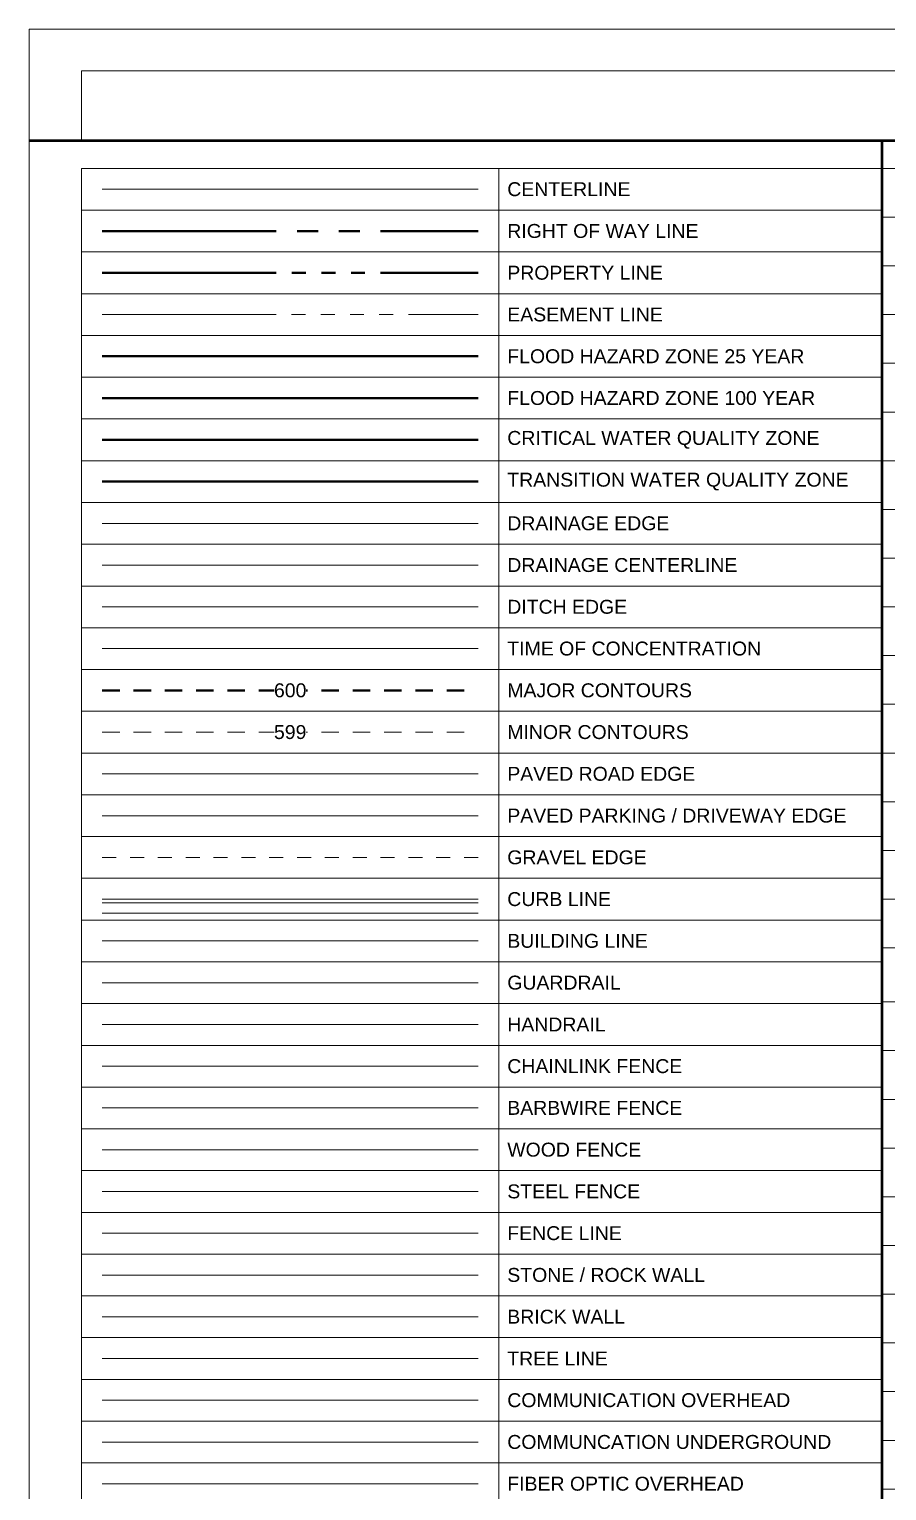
# Model space of a CAD drawing. Extents: x 2.2 to 31, y 0.8 to 21.8.
# Drawn here: x 2.22 to 8.39, y 11.3 to 21.8 of the extents above; entities that cross this region are included whole.
import ezdxf

# ---------------------------------------------------------------- set-up
doc = ezdxf.new("R2010")
doc.units = 0
doc.header["$MEASUREMENT"] = 0
for name, pattern in [('ESMT', [2, 1.25, -0.11, 0.05, -0.11, 0.05, -0.11, 0.05, -0.11, 0.05, -0.11]), ('HIDN-2', [0.175, 0.125, -0.05]), ('HIDN-4', [0.08125, 0.03125, -0.05]), ('PROP', [2, 1.25, -0.1125, 0.1, -0.1125, 0.1, -0.1125, 0.1, -0.1125]), ('RWAY', [2, 1.25, -0.15, 0.15, -0.15, 0.15, -0.15])]:
    doc.linetypes.add(name, pattern=pattern)
doc.layers.get('0').update_dxf_attribs({"lineweight": 20, "true_color": 0xfaaafa})
doc.layers.get('Defpoints').update_dxf_attribs({"color": 111, "lineweight": 20})
for name, color, linetype, lineweight in [('C-HYDR-TMOC-E', 123, 'TOC-E', 20), ('G-ANNO-TABL', 130, 'Continuous', 40), ('G-ANNO-TTBL', 130, 'Continuous', 50), ('V-BLDG-OTLN', 53, 'BLDG', 20), ('V-BLDG-RAIL', 53, 'RAIL-FEAT', 20), ('V-BLIN-CNTR', 13, 'BLIN-CNTR', 20), ('V-COMM-OVHD', 43, 'COMM-OVHD-E', 20), ('V-COMM-UNDR', 43, 'COMM-UNDR-E', 20), ('V-CURB-BACK', 33, 'Continuous', 20), ('V-CURB-EDGE', 53, 'Continuous', 20), ('V-CURB-FACE', 43, 'Continuous', 20), ('V-DRAN-CNTR', 113, 'DRNG-FLOW', 20), ('V-DRAN-LINE', 113, 'DRNG-E', 20), ('V-DTCH-LINE', 113, 'DDDT-4', 20), ('V-ESMT-LINE', 213, 'ESMT', 20), ('V-FENC-BWIR', 233, 'FENC-BWIR', 20), ('V-FENC-LINE', 233, 'FENC-LDTY', 20), ('V-FENC-LINK', 233, 'FENC-CLNK', 20), ('V-FENC-STEL', 233, 'FENC-STEL', 20), ('V-FENC-WOOD', 233, 'FENC-WOOD', 20), ('V-FIBR-OVHD', 43, 'FIBR-OVHD-E', 20), ('V-FLHA-025Y', 123, 'FLHA-025Y-E', 40), ('V-FLHA-100Y', 124, 'FLHA-100Y-E', 40), ('V-GRAL-LINE', 243, 'GRAL', 20), ('V-PLNT-TRLN', 83, 'TRLN', 20), ('V-PRKG-ASPH', 203, 'Continuous', 20), ('V-PROP-LINE', 43, 'PROP', 40), ('V-ROAD-ASPH', 203, 'PVMT', 20), ('V-ROAD-UPVD', 223, 'HIDN-4', 20), ('V-RWAY-LINE', 33, 'RWAY', 40), ('V-TOPO-MAJR', 253, 'HIDN-2', 40), ('V-TOPO-MAJR-TEXT', 253, 'Continuous', 40), ('V-TOPO-MINR', 254, 'HIDN-2', 20), ('V-WALL-BRCK', 243, 'WALL-BRCK', 20), ('V-WALL-ROCK', 243, 'WALL-STON', 20), ('V-WWAY-WQCZ', 113, 'CWQZ-E', 40), ('V-WWAY-WQTZ', 113, 'WQTZ-E', 40)]:
    doc.layers.add(name, color=color, linetype=linetype, lineweight=lineweight)
doc.layers.add('G-NPLT', color=252, linetype='Continuous', lineweight=20, plot=False)
doc.styles.add('COA', font='arial.ttf')
doc.styles.add('COA_Existing', font='arial.ttf', dxfattribs={"height": 2})
doc.styles.add('COA_Line', font='simplex.shx')
doc.linetypes.add('BLDG', pattern='A,0.15,[60,COA_ESD,S=0.1,R=90,X=0,Y=0.015],0', length=0.15)
doc.linetypes.add('BLIN-CNTR', pattern='A,0.75,-0.125,0.125,-0.125,0.75,["C",COA_Existing,S=0.05,R=0,X=0.025,Y=-0.05],0,["L",COA_Existing,S=0.05,R=0,X=0.055,Y=-0.085],-0.15', length=2.025)
doc.linetypes.add('COMM-OVHD-E', pattern='A,1.25,["C OH",COA_Existing,S=0.05,R=0,X=0.025,Y=-0.05],-0.4', length=1.65)
doc.linetypes.add('COMM-UNDR-E', pattern='A,1.25,["C UG",COA_Existing,S=0.05,R=0,X=0.025,Y=-0.05],-0.4', length=1.65)
doc.linetypes.add('CWQZ-E', pattern='A,0.2,-0.0625,0.2,-0.0625,0.2,-0.0625,0.2,-0.0625,0.2,["CWQZ",COA_Existing,S=0.05,R=0,X=0.025,Y=-0.05],-0.45', length=1.7)
doc.linetypes.add('DDDT-4', pattern='A,0.0625,-0.03125,["●",COA_Existing,S=0.025,R=0,X=-0.0175,Y=-0.0175],-0.03125,["●",COA_Existing,S=0.025,R=0,X=-0.0175,Y=-0.0175],-0.03125', length=0.15625)
doc.linetypes.add('DRNG-E', pattern='A,1.25,["DR",COA_Existing,S=0.05,R=0,X=0.025,Y=-0.05],-0.25', length=1.5)
doc.linetypes.add('DRNG-FLOW', pattern='A,1.25,[">",COA_Line,S=0.1,R=0,X=0,Y=-0.0428],-0.1,0.075,-0.05,0.075,-0.05,0.075,-0.05,0.075,-0.05', length=1.85)
doc.linetypes.add('FENC-BWIR', pattern='A,0.45,["X",COA_Line,S=0.1,R=0,X=0.015,Y=-0.05],-0.1,0.45', length=1)
doc.linetypes.add('FENC-CLNK', pattern='A,0.45,[133,COA_ESD,S=0.05,R=0,X=0,Y=0],-0.1,0.45', length=1)
doc.linetypes.add('FENC-LDTY', pattern='A,0.45,[133,COA_ESD,S=0.03,R=0,X=0.02,Y=0],-0.1,[133,COA_ESD,S=0.05,R=0,X=-0.1,Y=0],0.45', length=1)
doc.linetypes.add('FENC-STEL', pattern='A,0.45,[132,COA_ESD,S=0.05,R=0,X=0,Y=0],-0.1,0.45', length=1)
doc.linetypes.add('FENC-WOOD', pattern='A,0.45,["//",COA_Line,S=0.08,R=0,X=-0.03,Y=-0.04],-0.1,0.45', length=1)
doc.linetypes.add('FIBR-OVHD-E', pattern='A,1.25,["FO OH",COA_Existing,S=0.05,R=0,X=0.025,Y=-0.05],-0.5', length=1.75)
doc.linetypes.add('FLHA-025Y-E', pattern='A,0.6,-0.05,0.6,["25Y",COA_Existing,S=0.05,R=0,X=0.025,Y=-0.05],-0.275', length=1.525)
doc.linetypes.add('FLHA-100Y-E', pattern='A,0.6,-0.05,0.6,["100Y",COA_Existing,S=0.05,R=0,X=0.025,Y=-0.05],-0.35', length=1.6)
doc.linetypes.add('GRAL', pattern='A,0.45,[133,COA_ESD,S=0.035,R=270,X=0,Y=0],0.45', length=0.9)
doc.linetypes.add('PVMT', pattern='A,1.25,[70,COA_ESD,S=0.1,R=180,X=0,Y=0],0', length=1.25)
doc.linetypes.add('RAIL-FEAT', pattern='A,0.45,[133,COA_ESD,S=0.035,R=0,X=0,Y=0],-0.07', length=0.52)
doc.linetypes.add('TOC-E', pattern='A,1.25,["TC",COA_Existing,S=0.05,R=0,X=0.025,Y=-0.05],-0.25', length=1.5)
doc.linetypes.add('TRLN', pattern='A,0.0001,[160,COA_ESD,S=0.12,R=0,X=0.12,Y=0],-0.24', length=0.2401)
doc.linetypes.add('WALL-BRCK', pattern='A,0.0001,[105,COA_ESD,S=0.05,R=0,X=0,Y=-0.04375],-0.2', length=0.2001)
doc.linetypes.add('WALL-STON', pattern='A,0.0001,[131,COA_ESD,S=1,R=0,X=0.06,Y=0],-0.125', length=0.1251)
doc.linetypes.add('WQTZ-E', pattern='A,0.2,-0.0625,0.2,-0.0625,0.2,-0.0625,0.2,-0.0625,0.2,["WQTZ",COA_Existing,S=0.05,R=0,X=0.025,Y=-0.05],-0.45', length=1.7)

# ---------------------------------------------------------------- blocks, each defined once
blk = doc.blocks.new('*T181')
at = {"layer": 'Defpoints', "color": 8, "linetype": 'ByBlock', "lineweight": 0, "transparency": 16777216}
for p, q in [((0, 0), (5.75, 0)), ((0, 0), (0, -15.9)), ((3, 0), (3, -15.9)), ((5.75, 0), (5.75, -15.9)), ((0, -0.3), (5.75, -0.3)), ((0, -0.6), (5.75, -0.6)), ((0, -0.9), (5.75, -0.9)), ((0, -1.2), (5.75, -1.2)), ((0, -1.5), (5.75, -1.5)), ((0, -1.8), (5.75, -1.8)), ((0, -2.1), (5.75, -2.1)), ((0, -2.4), (5.75, -2.4)), ((0, -2.7), (5.75, -2.7)), ((0, -3), (5.75, -3)), ((0, -3.3), (5.75, -3.3)), ((0, -3.6), (5.75, -3.6)), ((0, -3.9), (5.75, -3.9)), ((0, -4.2), (5.75, -4.2)), ((0, -4.5), (5.75, -4.5)), ((0, -4.8), (5.75, -4.8)), ((0, -5.1), (5.75, -5.1)), ((0, -5.4), (5.75, -5.4)), ((0, -5.7), (5.75, -5.7)), ((0, -6), (5.75, -6)), ((0, -6.3), (5.75, -6.3)), ((0, -6.6), (5.75, -6.6)), ((0, -6.9), (5.75, -6.9)), ((0, -7.2), (5.75, -7.2)), ((0, -7.5), (5.75, -7.5)), ((0, -7.8), (5.75, -7.8)), ((0, -8.1), (5.75, -8.1)), ((0, -8.4), (5.75, -8.4)), ((0, -8.7), (5.75, -8.7)), ((0, -9), (5.75, -9)), ((0, -9.3), (5.75, -9.3)), ((0, -9.6), (5.75, -9.6)), ((0, -9.9), (5.75, -9.9)), ((0, -10.2), (5.75, -10.2)), ((0, -10.5), (5.75, -10.5)), ((0, -10.8), (5.75, -10.8)), ((0, -11.1), (5.75, -11.1)), ((0, -11.4), (5.75, -11.4)), ((0, -11.7), (5.75, -11.7)), ((0, -12), (5.75, -12)), ((0, -12.3), (5.75, -12.3)), ((0, -12.6), (5.75, -12.6)), ((0, -12.9), (5.75, -12.9)), ((0, -13.2), (5.75, -13.2)), ((0, -13.5), (5.75, -13.5)), ((0, -13.8), (5.75, -13.8)), ((0, -14.1), (5.75, -14.1)), ((0, -14.4), (5.75, -14.4)), ((0, -14.7), (5.75, -14.7)), ((0, -15), (5.75, -15)), ((0, -15.3), (5.75, -15.3)), ((0, -15.6), (5.75, -15.6)), ((0, -15.9), (5.75, -15.9))]:
    blk.add_line(p, q, dxfattribs=at)
at = {"layer": 'G-ANNO-TABL', "color": 0, "transparency": 16777216, "char_height": 0.1, "width": 2.63, "attachment_point": 4, "style": 'COA'}
for s, insert in [('CENTERLINE', (3.06, -0.15)), ('RIGHT OF WAY LINE', (3.06, -0.45)), ('PROPERTY LINE', (3.06, -0.75)), ('EASEMENT LINE', (3.06, -1.05)), ('FLOOD HAZARD ZONE 25 YEAR', (3.06, -1.35)), ('FLOOD HAZARD ZONE 100 YEAR', (3.06, -1.65)), ('CRITICAL WATER QUALITY ZONE', (3.06, -1.95)), ('TRANSITION WATER QUALITY ZONE', (3.06, -2.25)), ('DRAINAGE EDGE', (3.06, -2.55)), ('DRAINAGE CENTERLINE', (3.06, -2.85)), ('DITCH EDGE', (3.06, -3.15)), ('TIME OF CONCENTRATION', (3.06, -3.45)), ('MAJOR CONTOURS', (3.06, -3.75)), ('MINOR CONTOURS', (3.06, -4.05)), ('PAVED ROAD EDGE', (3.06, -4.35)), ('PAVED PARKING / DRIVEWAY EDGE', (3.06, -4.65)), ('GRAVEL EDGE', (3.06, -4.95)), ('CURB LINE', (3.06, -5.25)), ('BUILDING LINE', (3.06, -5.55)), ('GUARDRAIL', (3.06, -5.85)), ('HANDRAIL', (3.06, -6.15)), ('CHAINLINK FENCE', (3.06, -6.45)), ('BARBWIRE FENCE', (3.06, -6.75)), ('WOOD FENCE', (3.06, -7.05)), ('STEEL FENCE', (3.06, -7.35)), ('FENCE LINE', (3.06, -7.65)), ('STONE / ROCK WALL', (3.06, -7.95)), ('BRICK WALL', (3.06, -8.25)), ('TREE LINE', (3.06, -8.55)), ('COMMUNICATION OVERHEAD', (3.06, -8.85)), ('COMMUNCATION UNDERGROUND', (3.06, -9.15)), ('FIBER OPTIC OVERHEAD', (3.06, -9.45)), ('FIBER OPTIC UNDERGROUND', (3.06, -9.75)), ('TRAFFIC SIGNAL OVERHEAD', (3.06, -10.05)), ('TRAFFIC SIGNAL UNDERGROUND', (3.06, -10.35)), ('ELECTRIC OVERHEAD', (3.06, -10.65)), ('ELECTRIC UNDEGROUND', (3.06, -10.95)), ('CHILLED WATER LINE', (3.06, -11.25)), ('CHILLED WATER ABANDONED', (3.06, -11.55)), ('NATURAL GAS LINE', (3.06, -11.85)), ('NATURAL GAS ABANDONED', (3.06, -12.15)), ('RECLAIMED WATER LINE', (3.06, -12.45)), ('RECLAIMED WATER ABANDONED', (3.06, -12.75)), ('IRRIGATION LINE', (3.06, -13.05)), ('IRRIGATION ABANDONED', (3.06, -13.35)), ('STORM DRAIN LINE', (3.06, -13.65)), ('STORM DRAIN ABANDONED', (3.06, -13.95)), ('WATER LINE', (3.06, -14.25)), ('WATER ABANDONED', (3.06, -14.55)), ('WASTEWATER LINE', (3.06, -14.85)), ('FORCE MAIN LINE', (3.06, -15.15)), ('WASTEWATER ABANDONED', (3.06, -15.45)), ('FORCE MAIN ABANDONED', (3.06, -15.75))]:
    blk.add_mtext(s, dxfattribs=dict(at, insert=insert))
blk = doc.blocks.new('*T182')
at = {"layer": 'Defpoints', "color": 8, "linetype": 'ByBlock', "lineweight": 0, "transparency": 16777216}
for p, q in [((0, 0), (7.875, 0)), ((0, 0), (0, -19.988)), ((0.5, 0), (0.5, -19.988)), ((2.625, 0), (2.625, -19.988)), ((3.125, 0), (3.125, -19.988)), ((5.25, 0), (5.25, -19.988)), ((5.75, 0), (5.75, -19.988)), ((7.875, 0), (7.875, -19.988)), ((0, -0.35), (7.875, -0.35)), ((0, -0.7), (7.875, -0.7)), ((0, -1.05), (7.875, -1.05)), ((0, -1.4), (7.875, -1.4)), ((0, -1.75), (7.875, -1.75)), ((0, -2.1), (7.875, -2.1)), ((0, -2.45), (7.875, -2.45)), ((0, -2.8), (7.875, -2.8)), ((0, -3.15), (7.875, -3.15)), ((0, -3.5), (7.875, -3.5)), ((0, -3.85), (7.875, -3.85)), ((0, -4.2), (7.875, -4.2)), ((0, -4.55), (7.875, -4.55)), ((0, -4.9), (7.875, -4.9)), ((0, -5.25), (7.875, -5.25)), ((0, -5.6), (7.875, -5.6)), ((0, -5.988), (7.875, -5.988)), ((0, -6.338), (7.875, -6.338)), ((0, -6.688), (7.875, -6.688)), ((0, -7.038), (7.875, -7.038)), ((0, -7.388), (7.875, -7.388)), ((0, -7.738), (7.875, -7.738)), ((0, -8.088), (7.875, -8.088)), ((0, -8.438), (7.875, -8.438)), ((0, -8.788), (7.875, -8.788)), ((0, -9.138), (7.875, -9.138)), ((0, -9.488), (7.875, -9.488)), ((0, -9.838), (7.875, -9.838)), ((0, -10.188), (7.875, -10.188)), ((0, -10.538), (7.875, -10.538)), ((0, -10.888), (7.875, -10.888)), ((0, -11.238), (7.875, -11.238)), ((0, -11.588), (7.875, -11.588)), ((0, -11.938), (7.875, -11.938)), ((0, -12.288), (7.875, -12.288)), ((0, -12.638), (7.875, -12.638)), ((0, -12.988), (7.875, -12.988)), ((0, -13.338), (7.875, -13.338)), ((0, -13.688), (7.875, -13.688)), ((0, -14.038), (7.875, -14.038)), ((0, -14.388), (7.875, -14.388)), ((0, -14.738), (7.875, -14.738)), ((0, -15.088), (7.875, -15.088)), ((0, -15.438), (7.875, -15.438)), ((0, -15.788), (7.875, -15.788)), ((0, -16.138), (7.875, -16.138)), ((0, -16.488), (7.875, -16.488)), ((0, -16.838), (7.875, -16.838)), ((0, -17.188), (7.875, -17.188)), ((0, -17.538), (7.875, -17.538)), ((0, -17.888), (7.875, -17.888)), ((0, -18.238), (7.875, -18.238)), ((0, -18.588), (7.875, -18.588)), ((0, -18.938), (7.875, -18.938)), ((0, -19.288), (7.875, -19.288)), ((0, -19.638), (7.875, -19.638)), ((0, -19.988), (7.875, -19.988))]:
    blk.add_line(p, q, dxfattribs=at)
at = {"layer": 'G-ANNO-TABL', "color": 0, "transparency": 16777216, "char_height": 0.1, "width": 2.005, "attachment_point": 4, "style": 'COA'}
for s, insert in [('BRASS DISK FOUND', (0.56, -0.175)), ('STORM DRAIN AREA INLET', (3.185, -0.175)), ('COMMUNICATION PEDESTAL', (5.81, -0.175)), ('BRASS DISK SET', (0.56, -0.525)), ('DRAINAGE ARROW', (3.185, -0.525)), ('COMM. JUNCTION BOX', (5.81, -0.525)), ('BOLT FOUND', (0.56, -0.875)), ('STORM DRAIN CURB INLET', (3.185, -0.875)), ('COMMUNICATION MANHOLE', (5.81, -0.875)), ('BOLT SET', (0.56, -1.225)), ('STORM DRAIN CLEANOUT', (3.185, -1.225)), ('COMMUNICATION POLE', (5.81, -1.225)), ('BENCHMARK FOUND', (0.56, -1.575)), ('STORM DRAIN GRATE INLET', (3.185, -1.575)), ('COMMUNICATION VAULT', (5.81, -1.575)), ('BENCHMARK SET', (0.56, -1.925)), ('STORM DRAIN HEADWALL', (3.185, -1.925)), ('FIBER OPTIC MANHOLE', (5.81, -1.925)), ('CALCULATED POINT', (0.56, -2.275)), ('STORM DRAIN MANHOLE', (3.185, -2.275)), ('FIBER OPTIC JUNCTION BOX', (5.81, -2.275)), ('CONTROL POINT FOUND', (0.56, -2.625)), ('STORM DRAIN WINGWALL', (3.185, -2.625)), ('ELECTRIC ANCHOR', (5.81, -2.625)), ('CONTROL POINT SET', (0.56, -2.975)), ('ELECTRIC JUNCTION BOX', (5.81, -2.975)), ('COTTON SPINDLE FOUND', (0.56, -3.325)), ('WASTEWATER AR VALVE', (3.185, -3.325)), ('ELECTRIC LIGHT POLE', (5.81, -3.325)), ('COTTON SPINDLE SET', (0.56, -3.675)), ('WWTR BACKFLOW PRVN.', (3.185, -3.675)), ('ELECTRIC MANHOLE', (5.81, -3.675)), ('DRILL HOLE FOUND', (0.56, -4.025)), ('WASTEWATER CLEANOUT', (3.185, -4.025)), ('ELECTRIC METER', (5.81, -4.025)), ('DRILL HOLE SET', (0.56, -4.375)), ('WASTEWATER FLOW METER', (3.185, -4.375)), ('ELECTRIC POLE', (5.81, -4.375)), ('HUB & TACK FOUND', (0.56, -4.725)), ('WWTR LIFT STATION', (3.185, -4.725)), ('ELECTRIC PULL BOX', (5.81, -4.725)), ('HUB & TACK SET', (0.56, -5.075)), ('WASTEWATER MANHOLE', (3.185, -5.075)), ('ELECTRIC VAULT', (5.81, -5.075)), ('IRON PIPE FOUND', (0.56, -5.425)), ('WASTEWATER METER', (3.185, -5.425)), ('ELECTRIC TOWER', (5.81, -5.425)), ('IRON PIPE SET', (0.56, -5.794)), ('WWTR SRVC. CONNECTION', (3.185, -5.794)), ('CHILLED WATER MANHOLE', (5.81, -5.794)), ('IRON ROD FOUND', (0.56, -6.163)), ('WASTEWATER VAULT', (3.185, -6.163)), ('CHILLED WATER VALVE', (5.81, -6.163)), ('IRON ROD SET', (0.56, -6.513)), ('WASTEWATER VALVE', (3.185, -6.513)), ('NATURAL GAS LIGHT', (5.81, -6.513)), ('MONUMENT FOUND', (0.56, -6.863)), ('NATURAL GAS MANHOLE', (5.81, -6.863)), ('MONUMENT SET', (0.56, -7.213)), ('WATER AF VALVE', (3.185, -7.213)), ('NATURAL GAS METER', (5.81, -7.213)), ('MAGNAIL FOUND', (0.56, -7.563)), ('WATER AR VALVE AUTO', (3.185, -7.563)), ('NATURAL GAS VALVE', (5.81, -7.563)), ('MAGNAIL SET', (0.56, -7.913)), ('WATER AR VALVE COMBO', (3.185, -7.913)), ('NATURAL GAS VENT', (5.81, -7.913)), ('PROPERTY PIN FOUND', (0.56, -8.263)), ('WATER AR VALVE MANUAL', (3.185, -8.263)), ('IRRG. CONTROL VALVE', (5.81, -8.263)), ('PROPERTY PIN SET', (0.56, -8.613)), ('WATER BACKFLOW PREV.', (3.185, -8.613)), ('SPRINKLER CONTROL VALVE', (5.81, -8.613)), ('TEMP. BENCHMARK FOUND', (0.56, -8.963)), ('WATER BOUNDARY VALVE', (3.185, -8.963)), ('SPRINKLER HEAD', (5.81, -8.963)), ('TEMP. BENCHMARK SET', (0.56, -9.313)), ('WATR / WWTR CAP', (3.185, -9.313)), ('IRRIGATION HOSE BIB', (5.81, -9.313)), ('CROSS FOUND', (0.56, -9.663)), ('WATER CHECK VLV. SINGLE', (3.185, -9.663)), ('RECLAIMED WATER MANH.', (5.81, -9.663)), ('CROSS SET', (0.56, -10.013)), ('WATER CHECK VLV. DOUBLE', (3.185, -10.013)), ('RECLAIMED WATER METER', (5.81, -10.013)), ('BIKE RACK', (0.56, -10.363)), ('WATER DRAINAGE VALVE', (3.185, -10.363)), ('RECLAIMED WATER VALVE', (5.81, -10.363)), ('BOLLARD', (0.56, -10.713)), ('WATER DRAINAGE MANHOLE', (3.185, -10.713)), ('TRAFFIC SIGNAL MANHOLE', (5.81, -10.713)), ('BENCH', (0.56, -11.063)), ('WATER FIRE CONNECTION', (3.185, -11.063)), ('TRAF. SIGNAL CONTROL BOX', (5.81, -11.063)), ('BUS STOP', (0.56, -11.413)), ('WATER FIRE HYDRANT', (3.185, -11.413)), ('TRAFFIC SIGNAL PULL BOX', (5.81, -11.413)), ('GARBAGE CAN', (0.56, -11.763)), ('WATER FLOW METER', (3.185, -11.763)), ('TRAF. SIGNAL / PED SIGNAL', (5.81, -11.763)), ('GUARDRAIL POST', (0.56, -12.113)), ('WATER HANDHOLE', (3.185, -12.113)), ('TRAF. SIGNAL LIGHT & SIGN.', (5.81, -12.113)), ('MAILBOX', (0.56, -12.463)), ('WATER HYD. PRS. RLS. VLV.', (3.185, -12.463)), ('TRAF. SIGNAL SIGN. EXTEND.', (5.81, -12.463)), ('PARKING METER', (0.56, -12.813)), ('WATER MANHOLE', (3.185, -12.813)), ('POST', (0.56, -13.163)), ('WATR / WWTR MAT. CHANGE', (3.185, -13.163)), ('SIGN', (0.56, -13.513)), ('WATER METER', (3.185, -13.513)), ('MANHOLE UNKNOWN', (0.56, -13.863)), ('WATER MONITOR WELL', (3.185, -13.863)), ('TEST PIT', (0.56, -14.213)), ('WATR / WWTR PLUG', (3.185, -14.213)), ('BORE HOLE', (0.56, -14.563)), ('WATR / WWTR PROJ. SEP.', (3.185, -14.563)), ('RAILROAD SIGNAL', (0.56, -14.913)), ('WATER PRS. RLS. VALVE', (3.185, -14.913)), ('SHRUB', (0.56, -15.263)), ('WATER PRS. SUST. VALVE', (3.185, -15.263)), ('TREE', (0.56, -15.613)), ('WATR / WWTR REDUCER', (3.185, -15.613)), ('WATER SRVC. CONNECTION', (3.185, -15.963)), ('WATER SHUTOFF VALVE', (3.185, -16.313)), ('WATER VAULT', (3.185, -16.663)), ('WATER VALVE', (3.185, -17.013)), ('WATER VAC. RLS. VALVE', (3.185, -17.363)), ('WATER WELL', (3.185, -17.713))]:
    blk.add_mtext(s, dxfattribs=dict(at, insert=insert))

msp = doc.modelspace()

# ---------------------------------------------------------------- linework, layer by layer
at = {"layer": 'C-HYDR-TMOC-E'}
msp.add_lwpolyline([(2.75, 17.35), (5.45, 17.35)], dxfattribs=at)
at = {"layer": 'G-ANNO-TTBL'}
for points in [[(2.225, 21), (16.6, 21)], [(8.35, 21), (8.35, 0.8)]]:
    msp.add_lwpolyline(points, dxfattribs=at)
at = {"layer": 'G-NPLT'}
msp.add_lwpolyline([(2.6, 21.5), (16.225, 21.5), (16.225, 21), (2.6, 21)], close=True, dxfattribs=at)
at = {"layer": 'V-BLDG-OTLN'}
msp.add_lwpolyline([(2.75, 15.25), (5.45, 15.25)], dxfattribs=at)
at = {"layer": 'V-BLDG-RAIL'}
msp.add_lwpolyline([(2.75, 14.65), (5.45, 14.65)], dxfattribs=at)
at = {"layer": 'V-BLIN-CNTR'}
msp.add_lwpolyline([(2.75, 20.65), (5.45, 20.65)], dxfattribs=at)
at = {"layer": 'V-COMM-OVHD'}
msp.add_lwpolyline([(2.75, 11.95), (5.45, 11.95)], dxfattribs=at)
at = {"layer": 'V-COMM-UNDR'}
msp.add_lwpolyline([(2.75, 11.65), (5.45, 11.65)], dxfattribs=at)
at = {"layer": 'V-CURB-BACK'}
msp.add_lwpolyline([(2.75, 15.55), (5.45, 15.55)], dxfattribs=at)
at = {"layer": 'V-CURB-EDGE'}
msp.add_lwpolyline([(2.75, 15.45), (5.45, 15.45)], dxfattribs=at)
at = {"layer": 'V-CURB-FACE'}
msp.add_lwpolyline([(2.75, 15.525), (5.45, 15.525)], dxfattribs=at)
at = {"layer": 'V-DRAN-CNTR'}
msp.add_lwpolyline([(2.75, 17.95), (5.45, 17.95)], dxfattribs=at)
at = {"layer": 'V-DRAN-LINE'}
msp.add_lwpolyline([(2.75, 18.25), (5.45, 18.25)], dxfattribs=at)
at = {"layer": 'V-DTCH-LINE'}
msp.add_lwpolyline([(2.75, 17.65), (5.45, 17.65)], dxfattribs=at)
at = {"layer": 'V-ESMT-LINE'}
msp.add_lwpolyline([(2.75, 19.75), (5.45, 19.75)], dxfattribs=at)
at = {"layer": 'V-FENC-BWIR'}
msp.add_lwpolyline([(2.75, 14.05), (5.45, 14.05)], dxfattribs=at)
at = {"layer": 'V-FENC-LINE'}
msp.add_lwpolyline([(2.75, 13.15), (5.45, 13.15)], dxfattribs=at)
at = {"layer": 'V-FENC-LINK'}
msp.add_lwpolyline([(2.75, 14.35), (5.45, 14.35)], dxfattribs=at)
at = {"layer": 'V-FENC-STEL'}
msp.add_lwpolyline([(2.75, 13.45), (5.45, 13.45)], dxfattribs=at)
at = {"layer": 'V-FENC-WOOD'}
msp.add_line((2.75, 13.75), (5.45, 13.75), dxfattribs=at)
at = {"layer": 'V-FIBR-OVHD'}
msp.add_lwpolyline([(2.75, 11.35), (5.45, 11.35)], dxfattribs=at)
at = {"layer": 'V-FLHA-025Y'}
msp.add_lwpolyline([(2.75, 19.45), (5.45, 19.45)], dxfattribs=at)
at = {"layer": 'V-FLHA-100Y'}
msp.add_lwpolyline([(2.75, 19.15), (5.45, 19.15)], dxfattribs=at)
at = {"layer": 'V-GRAL-LINE'}
msp.add_lwpolyline([(2.75, 14.95), (5.45, 14.95)], dxfattribs=at)
at = {"layer": 'V-PLNT-TRLN'}
msp.add_lwpolyline([(2.75, 12.25), (5.45, 12.25)], dxfattribs=at)
at = {"layer": 'V-PRKG-ASPH'}
for points in [[(2.75, 16.15), (5.45, 16.15)], [(2.75, 15.55), (5.45, 15.55)]]:
    msp.add_lwpolyline(points, dxfattribs=at)
at = {"layer": 'V-PROP-LINE'}
msp.add_lwpolyline([(2.75, 20.05), (5.45, 20.05)], dxfattribs=at)
at = {"layer": 'V-ROAD-ASPH'}
msp.add_lwpolyline([(2.75, 16.45), (5.45, 16.45)], dxfattribs=at)
at = {"layer": 'V-ROAD-UPVD'}
msp.add_lwpolyline([(2.75, 15.85), (5.45, 15.85)], dxfattribs=at)
at = {"layer": 'V-RWAY-LINE'}
msp.add_lwpolyline([(2.75, 20.35), (5.45, 20.35)], dxfattribs=at)
at = {"layer": 'V-TOPO-MAJR'}
msp.add_lwpolyline([(2.75, 17.05), (5.45, 17.05)], dxfattribs=at)
at = {"layer": 'V-TOPO-MINR'}
msp.add_lwpolyline([(2.75, 16.75), (5.45, 16.75)], dxfattribs=at)
at = {"layer": 'V-WALL-BRCK'}
msp.add_lwpolyline([(2.75, 12.55), (5.45, 12.55)], dxfattribs=at)
at = {"layer": 'V-WALL-ROCK'}
msp.add_lwpolyline([(2.75, 12.85), (5.45, 12.85)], dxfattribs=at)
at = {"layer": 'V-WWAY-WQCZ'}
msp.add_lwpolyline([(2.75, 18.85), (5.45, 18.85)], dxfattribs=at)
at = {"layer": 'V-WWAY-WQTZ'}
msp.add_lwpolyline([(2.75, 18.55), (5.45, 18.55)], dxfattribs=at)

# ---------------------------------------------------------------- block references
for name, p in [('*T181', (2.6, 20.8)), ('*T182', (8.35, 20.8))]:
    msp.add_blockref(name, p)

# ---------------------------------------------------------------- next in the draw order: texts
at = {"layer": 'V-TOPO-MAJR-TEXT', "insert": (4.1, 17.05), "char_height": 0.1, "width": 0.2274, "attachment_point": 5, "style": 'COA_Existing', "bg_fill": 3, "box_fill_scale": 1, "bg_fill_color": 256, "bg_fill_transparency": 0}
msp.add_mtext('600', dxfattribs=at)
at = {"layer": 'V-TOPO-MAJR-TEXT', "insert": (4.1, 16.75), "char_height": 0.1, "attachment_point": 5, "style": 'COA_Existing', "bg_fill": 3, "box_fill_scale": 1, "bg_fill_color": 256, "bg_fill_transparency": 0}
msp.add_mtext_dynamic_manual_height_columns('599', width=0.22794, gutter_width=10, heights=[0], dxfattribs=at)

# ---------------------------------------------------------------- next in the draw order: linework, layer by layer
at = {"layer": 'G-NPLT'}
msp.add_lwpolyline([(2.225, 21.8), (30.975, 21.8), (30.975, 0.8), (2.225, 0.8)], close=True, dxfattribs=at)

doc.saveas('drawing.dxf')
